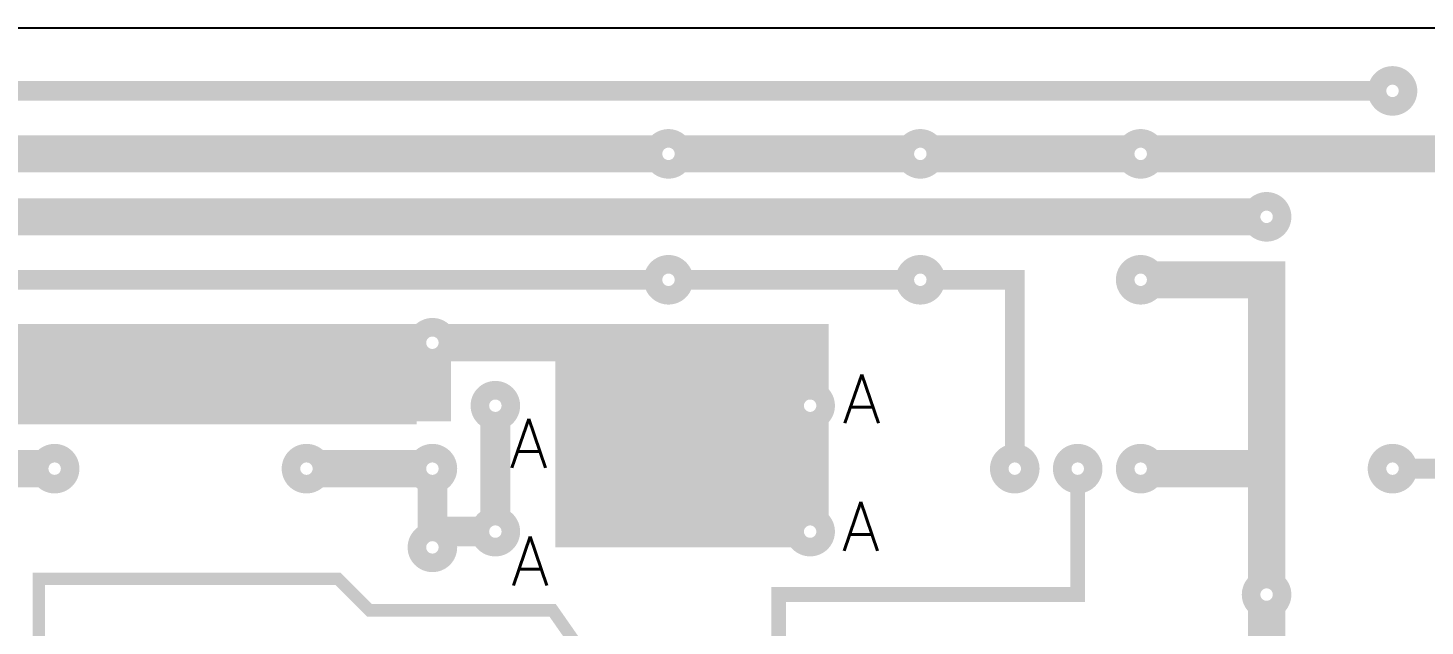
# Model space of a CAD drawing. Extents: x 0 to 395, y 0 to 270.
# Drawn here: x 271.3 to 327.7, y 122.6 to 146.7 of the extents above; entities that cross this region are included whole.
import ezdxf

# ---------------------------------------------------------------- set-up
doc = ezdxf.new("R2010")
doc.units = 0
doc.header["$LTSCALE"] = 0.3
doc.layers.get('0').update_dxf_attribs({"linetype": 'CONTINUOUS'})
doc.layers.add('-TXT', color=51, linetype='CONTINUOUS')
doc.styles.add('STYLE1', font='romans.shx')

msp = doc.modelspace()

# ---------------------------------------------------------------- linework, layer by layer
msp.add_line((221.615, 146.685), (368.935, 146.685))
at = {"const_width": 0.75}
for points in [[(325.765, 144.145, 1), (327.015, 144.145, 1)], [(296.555, 141.605, 1), (297.805, 141.605, 1)], [(306.715, 141.605, 1), (307.965, 141.605, 1)], [(315.605, 141.605, 1), (316.855, 141.605, 1)], [(320.685, 139.065, 1), (321.935, 139.065, 1)], [(296.555, 136.525, 1), (297.805, 136.525, 1)], [(306.715, 136.525, 1), (307.965, 136.525, 1)], [(315.605, 136.525, 1), (316.855, 136.525, 1)], [(287.03, 133.985, 1), (288.28, 133.985, 1)], [(289.57, 131.445, 1), (290.82, 131.445, 1)], [(302.27, 131.445, 1), (303.52, 131.445, 1)], [(271.79, 128.905, 1), (273.04, 128.905, 1)], [(281.95, 128.905, 1), (283.2, 128.905, 1)], [(287.03, 128.905, 1), (288.28, 128.905, 1)], [(310.525, 128.905, 1), (311.775, 128.905, 1)], [(313.065, 128.905, 1), (314.315, 128.905, 1)], [(315.605, 128.905, 1), (316.855, 128.905, 1)], [(325.765, 128.905, 1), (327.015, 128.905, 1)], [(289.57, 126.365, 1), (290.82, 126.365, 1)], [(302.27, 126.365, 1), (303.52, 126.365, 1)], [(287.03, 125.73, 1), (288.28, 125.73, 1)], [(320.685, 123.825, 1), (321.935, 123.825, 1)]]:
    msp.add_lwpolyline(points, format="xyb", close=True, dxfattribs=at)
for points, const_width in [([(325.755, 144.145), (229.235, 144.145)], 0.8), ([(296.545, 141.605), (247.65, 141.605)], 1.5), ([(306.705, 141.605), (297.815, 141.605)], 1.5), ([(315.595, 141.605), (307.975, 141.605)], 1.5), ([(343.535, 117.475), (343.535, 141.605), (316.865, 141.605)], 1.5), ([(320.675, 139.065), (242.57, 139.065), (238.125, 133.985), (221.615, 133.985)], 1.5), ([(316.865, 136.525), (321.31, 136.525), (321.31, 124.46)], 1.5), ([(296.545, 136.525), (247.65, 136.525)], 0.8), ([(306.705, 136.525), (297.815, 136.525)], 0.8), ([(307.975, 136.525), (311.15, 136.525), (311.15, 129.54)], 0.8), ([(267.97, 133.985), (287.02, 133.985)], 1.5), ([(288.29, 133.985), (302.895, 133.985), (302.895, 132.08)], 1.5), ([(287.655, 130.81), (287.655, 133.35)], 1.5), ([(293.37, 133.35), (293.37, 125.73)], 1.5), ([(294.005, 133.35), (294.005, 125.73)], 1.5), ([(295.275, 133.35), (295.275, 125.73)], 1.5), ([(296.545, 133.35), (296.545, 125.73)], 1.5), ([(297.815, 133.35), (297.815, 125.73)], 1.5), ([(299.085, 133.35), (299.085, 125.73)], 1.5), ([(300.355, 133.35), (300.355, 125.73)], 1.5), ([(301.625, 133.35), (301.625, 125.73)], 1.5), ([(262.727, 132.715), (287.02, 132.715)], 1.5), ([(262.727, 131.445), (287.02, 131.445)], 1.5), ([(290.195, 130.81), (290.195, 127)], 1.2), ([(302.895, 130.81), (302.895, 127)], 1.5), ([(271.78, 128.905), (267.97, 128.905)], 1.5), ([(283.21, 128.905), (287.02, 128.905)], 1.5), ([(316.865, 128.905), (321.31, 128.905)], 1.5), ([(327.025, 128.905), (330.835, 128.905)], 0.8), ([(287.655, 128.27), (287.655, 126.365)], 1.2), ([(313.69, 128.27), (313.69, 123.825), (301.625, 123.825), (301.625, 111.125), (307.975, 111.125)], 0.6), ([(289.56, 126.365), (288.005, 126.365)], 1.2), ([(252.73, 102.87), (254.635, 102.87), (259.08, 108.585), (260.35, 108.585), (260.985, 109.22), (260.985, 113.665), (271.78, 113.665), (271.78, 124.46), (283.845, 124.46), (285.115, 123.19), (292.506, 123.19), (293.606, 121.612)], 0.5), ([(321.31, 123.19), (321.31, 121.92)], 1.5)]:
    msp.add_lwpolyline(points, dxfattribs=dict(const_width=const_width))

# ---------------------------------------------------------------- texts
at = {"layer": '-TXT', "style": 'STYLE1'}
for p in [(304.214, 130.734), (290.78, 128.94), (304.178, 125.59), (290.843, 124.195)]:
    msp.add_text('A', height=1.97, dxfattribs=at).set_placement(p)

doc.saveas('drawing.dxf')
